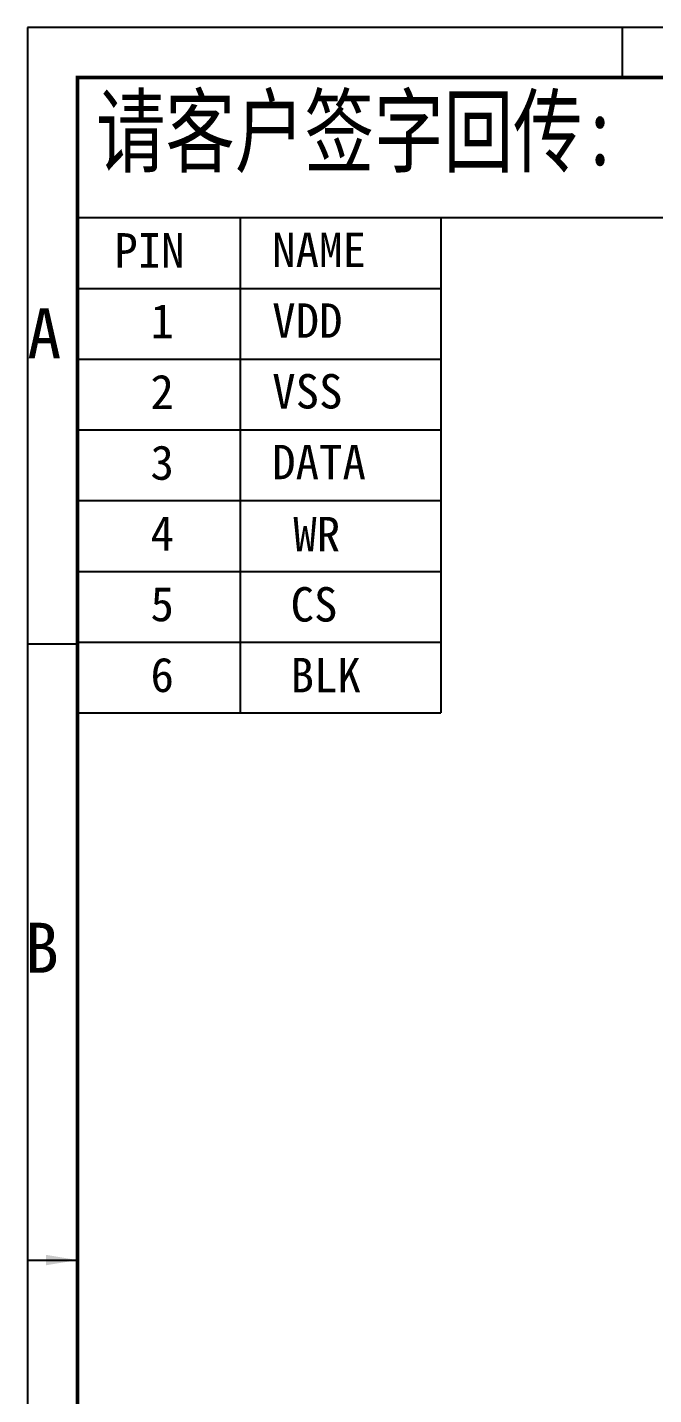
# Model space of a CAD drawing. Header units: millimetres. Extents: x -302 to 649, y -276 to -53.
# Drawn here: x -302.5 to -245.9, y -176.4 to -52.8 of the extents above; entities that cross this region are included whole.
import ezdxf

# ---------------------------------------------------------------- set-up
doc = ezdxf.new("R2010")
doc.units = ezdxf.units.MM
doc.header["$LTSCALE"] = 5
doc.header["$MEASUREMENT"] = 0
doc.layers.add('COM', color=1, linetype='Continuous')
doc.styles.get("Standard").update_dxf_attribs({"font": ''})
doc.styles.add('外框字体', font='simhei.ttf', dxfattribs={"width": 0.75, "height": 0.679415})
doc.styles.get('Standard').set_extended_font_data('KaiTi_GB2312')

msp = doc.modelspace()

# ---------------------------------------------------------------- linework, layer by layer
for p, q in [((19.868, -52.812), (-302.49, -52.812)), ((-302.49, -52.812), (-302.49, -275.636)), ((-248.764, -52.812), (-248.764, -57.337)), ((-297.966, -70.01), (-195.038, -70.01)), ((-283.28, -70.01), (-283.28, -114.765)), ((-265.138, -70.01), (-265.138, -114.765)), ((-297.966, -76.404), (-265.138, -76.404)), ((-297.966, -82.797), (-265.138, -82.797)), ((-297.966, -89.191), (-265.138, -89.191)), ((-297.966, -95.585), (-265.138, -95.585)), ((-297.966, -101.978), (-265.138, -101.978)), ((-302.49, -108.518), (-297.966, -108.518)), ((-297.966, -108.372), (-265.138, -108.372)), ((-297.966, -114.765), (-265.138, -114.765)), ((-302.49, -164.224), (-297.966, -164.224))]:
    msp.add_line(p, q)
at = {"const_width": 0.339}
msp.add_lwpolyline([(15.344, -271.111), (15.344, -57.337), (-297.966, -57.337), (-297.966, -271.111)], close=True, dxfattribs=at)
at = {"color": 0, "linetype": 'ByBlock'}
msp.add_solid([(-300.794, -163.753), (-300.794, -164.695), (-297.966, -164.224)], dxfattribs=at)
at = {"layer": 'COM', "color": 3}
for p in [(-297.966, -57.337), (-269.995, -57.337)]:
    msp.add_line(p, (-283.981, -57.337), dxfattribs=at)

# ---------------------------------------------------------------- texts
for s, p in [('A', (-302.503, -82.738)), ('B', (-302.724, -138.262))]:
    msp.add_text(s, height=4.524).set_placement(p)
at = {"insert": (-296.299, -59.135), "char_height": 6.13913, "width": 52.74405, "attachment_point": 1, "style": '外框字体'}
msp.add_mtext('{\\fSimHei|b0|i0|c134|p2;请客户签字回传:}', dxfattribs=at)
at = {"char_height": 3.1104, "width": 14.24177, "attachment_point": 1}
for s, insert in [('{\\fSimSun|b0|i0|c134|p2;PIN}', (-294.639, -71.411)), ('{\\fSimSun|b0|i0|c134|p2;NAME}', (-280.379, -71.364)), ('{\\fSimSun|b0|i0|c134|p2;VDD}', (-280.379, -77.757)), ('{\\fSimSun|b0|i0|c134|p2;1}', (-291.37, -77.805)), ('{\\fSimSun|b0|i0|c134|p2;2}', (-291.37, -84.199)), ('{\\fSimSun|b0|i0|c134|p2;VSS}', (-280.379, -84.151)), ('{\\fSimSun|b0|i0|c134|p2;3}', (-291.37, -90.592)), ('{\\fSimSun|b0|i0|c134|p2;DATA}', (-280.379, -90.545)), ('{\\fSimSun|b0|i0|c134|p2;4}', (-291.37, -96.986)), ('{\\fSimSun|b0|i0|c134|p2;WR}', (-278.473, -97.061)), ('{\\fSimSun|b0|i0|c134|p2;5}', (-291.37, -103.379)), ('{\\fSimSun|b0|i0|c134|p2;CS}', (-278.719, -103.407)), ('{\\fSimSun|b0|i0|c134|p2;6}', (-291.37, -109.773)), ('{\\fSimSun|b0|i0|c134|p2;BLK}', (-278.719, -109.801))]:
    msp.add_mtext(s, dxfattribs=dict(at, insert=insert))

doc.saveas('drawing.dxf')
